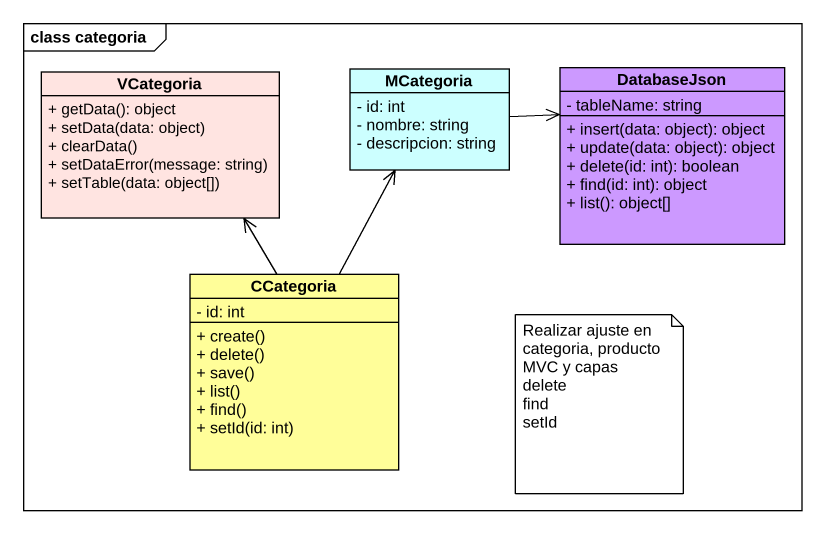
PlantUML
@startuml
mainframe class categoria
hide circle
hide empty members
skinparam classAttributeIconSize 0
class VCategoria #FFE4E1 {
  + getData(): object
  + setData(data: object)
  + clearData()
  + setDataError(message: string)
  + setTable(data: object[])
}
class MCategoria #CCFFFF {
  - id: int
  - nombre: string
  - descripcion: string
}
class DatabaseJson #CC99FF {
  - tableName: string
  + insert(data: object): object
  + update(data: object): object
  + delete(id: int): boolean
  + find(id: int): object
  + list(): object[]
}
class CCategoria #FFFE99 {
  - id: int
  + create()
  + delete()
  + save()
  + list()
  + find()
  + setId(id: int)
}
MCategoria -right-> DatabaseJson
CCategoria -up-> VCategoria
CCategoria -up-> MCategoria
note as N1
  Realizar ajuste en categoria, producto
  MVC y capas
  delete
  find
  setId
end note
@enduml
